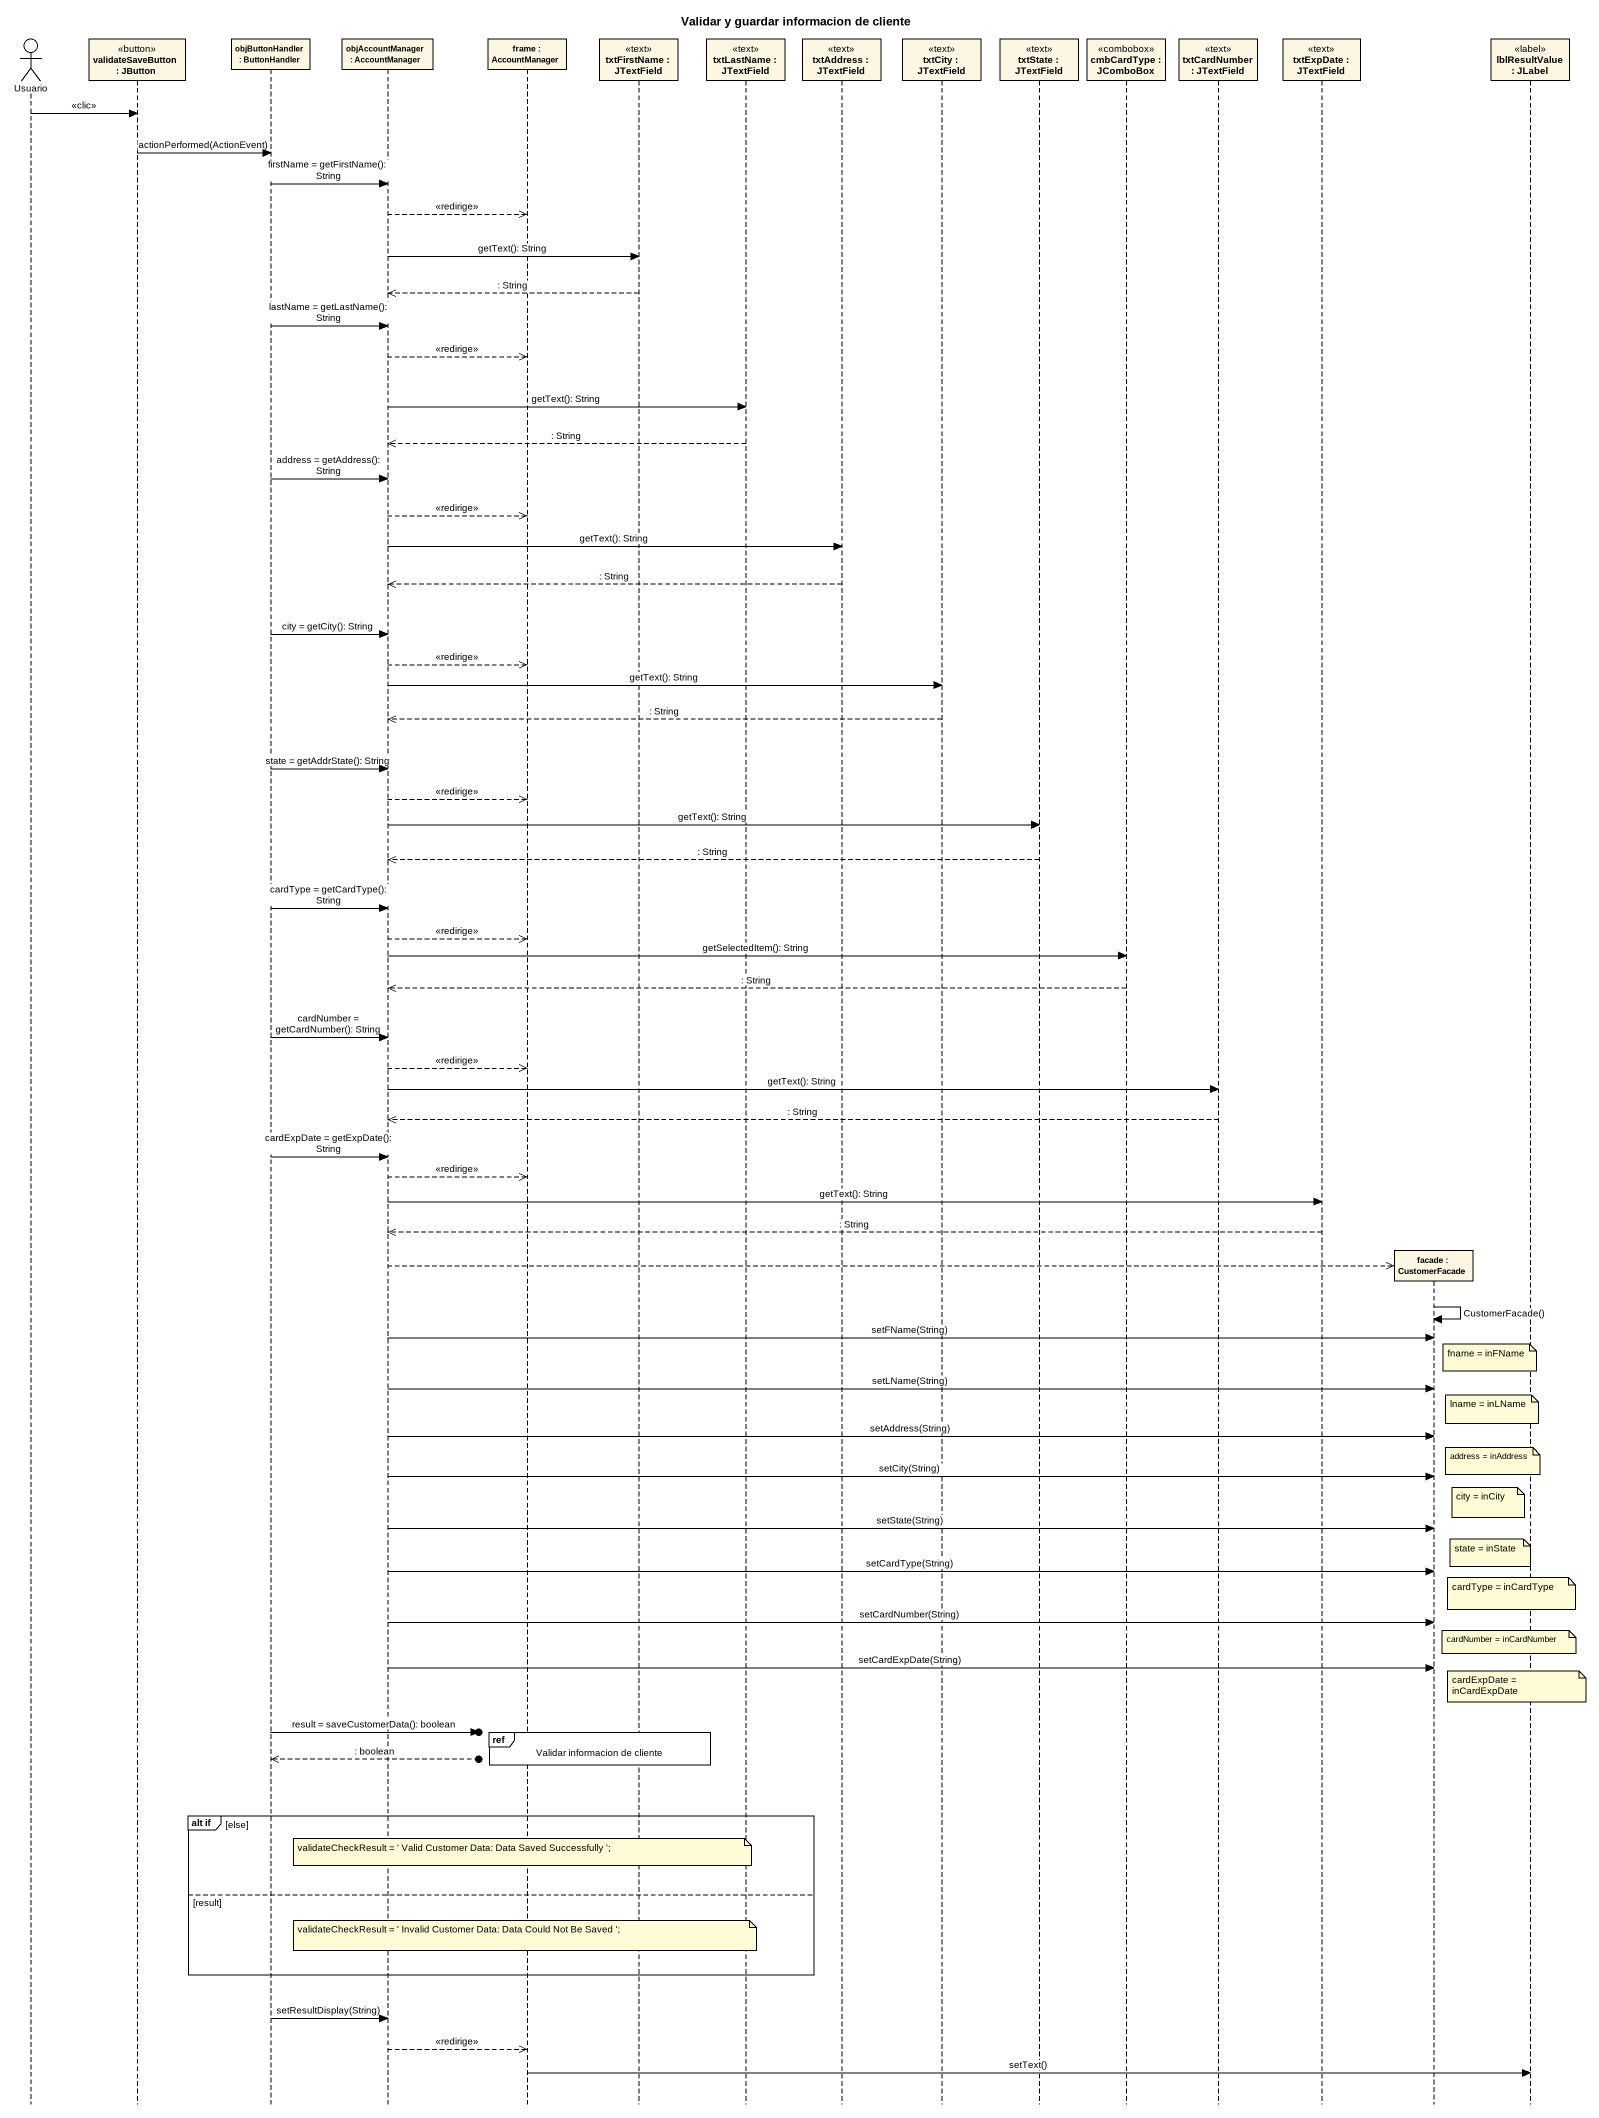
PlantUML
@startuml
title Validar y guardar informacion de cliente
hide footbox
actor Usuario
participant "validateSaveButton : JButton" as validateSaveButton <<button>>
participant "objButtonHandler : ButtonHandler" as objButtonHandler
participant "objAccountManager : AccountManager" as objAccountManager
participant "frame : AccountManager" as frame_
participant "txtFirstName : JTextField" as txtFirstName <<text>>
participant "txtLastName : JTextField" as txtLastName <<text>>
participant "txtAddress : JTextField" as txtAddress <<text>>
participant "txtCity : JTextField" as txtCity <<text>>
participant "txtState : JTextField" as txtState <<text>>
participant "cmbCardType : JComboBox" as cmbCardType <<combobox>>
participant "txtCardNumber : JTextField" as txtCardNumber <<text>>
participant "txtExpDate : JTextField" as txtExpDate <<text>>
participant "facade : CustomerFacade" as facade
participant "lblResultValue : JLabel" as lblResultValue <<label>>

Usuario -> validateSaveButton : <<clic>>
validateSaveButton -> objButtonHandler : actionPerformed(ActionEvent)
objButtonHandler -> objAccountManager : firstName = getFirstName(): String
objAccountManager -->> frame_ : <<redirige>>
objAccountManager -> txtFirstName : getText(): String
txtFirstName -->> objAccountManager : : String
objButtonHandler -> objAccountManager : lastName = getLastName(): String
objAccountManager -->> frame_ : <<redirige>>
objAccountManager -> txtLastName : getText(): String
txtLastName -->> objAccountManager : : String
objButtonHandler -> objAccountManager : address = getAddress(): String
objAccountManager -->> frame_ : <<redirige>>
objAccountManager -> txtAddress : getText(): String
txtAddress -->> objAccountManager : : String
objButtonHandler -> objAccountManager : city = getCity(): String
objAccountManager -->> frame_ : <<redirige>>
objAccountManager -> txtCity : getText(): String
txtCity -->> objAccountManager : : String
objButtonHandler -> objAccountManager : state = getAddrState(): String
objAccountManager -->> frame_ : <<redirige>>
objAccountManager -> txtState : getText(): String
txtState -->> objAccountManager : : String
objButtonHandler -> objAccountManager : cardType = getCardType(): String
objAccountManager -->> frame_ : <<redirige>>
objAccountManager -> cmbCardType : getSelectedItem(): String
cmbCardType -->> objAccountManager : : String
objButtonHandler -> objAccountManager : cardNumber = getCardNumber(): String
objAccountManager -->> frame_ : <<redirige>>
objAccountManager -> txtCardNumber : getText(): String
txtCardNumber -->> objAccountManager : : String
objButtonHandler -> objAccountManager : cardExpDate = getExpDate(): String
objAccountManager -->> frame_ : <<redirige>>
objAccountManager -> txtExpDate : getText(): String
txtExpDate -->> objAccountManager : : String
objAccountManager -->> facade **
facade -> facade : CustomerFacade()
objAccountManager -> facade : setFName(String)
note over lblResultValue : fname = inFName
objAccountManager -> facade : setLName(String)
note over lblResultValue : lname = inLName
objAccountManager -> facade : setAddress(String)
note over lblResultValue : address = inAddress
objAccountManager -> facade : setCity(String)
note left of lblResultValue : city = inCity
objAccountManager -> facade : setState(String)
note over lblResultValue : state = inState
objAccountManager -> facade : setCardType(String)
note over lblResultValue : cardType = inCardType
objAccountManager -> facade : setCardNumber(String)
note over lblResultValue : cardNumber = inCardNumber
objAccountManager -> facade : setCardExpDate(String)
note over lblResultValue : cardExpDate = inCardExpDate
ref over frame_, txtFirstName : Validar informacion de cliente
objButtonHandler ->o] : result = saveCustomerData(): boolean
objButtonHandler <<--o] : : boolean
group alt if [else]
  note over frame_ : validateCheckResult = ' Valid Customer Data: Data Saved Successfully ';
else result
  note over frame_ : validateCheckResult = ' Invalid Customer Data: Data Could Not Be Saved ';
end
objButtonHandler -> objAccountManager : setResultDisplay(String)
objAccountManager -->> frame_ : <<redirige>>
frame_ -> lblResultValue : setText()
@enduml
